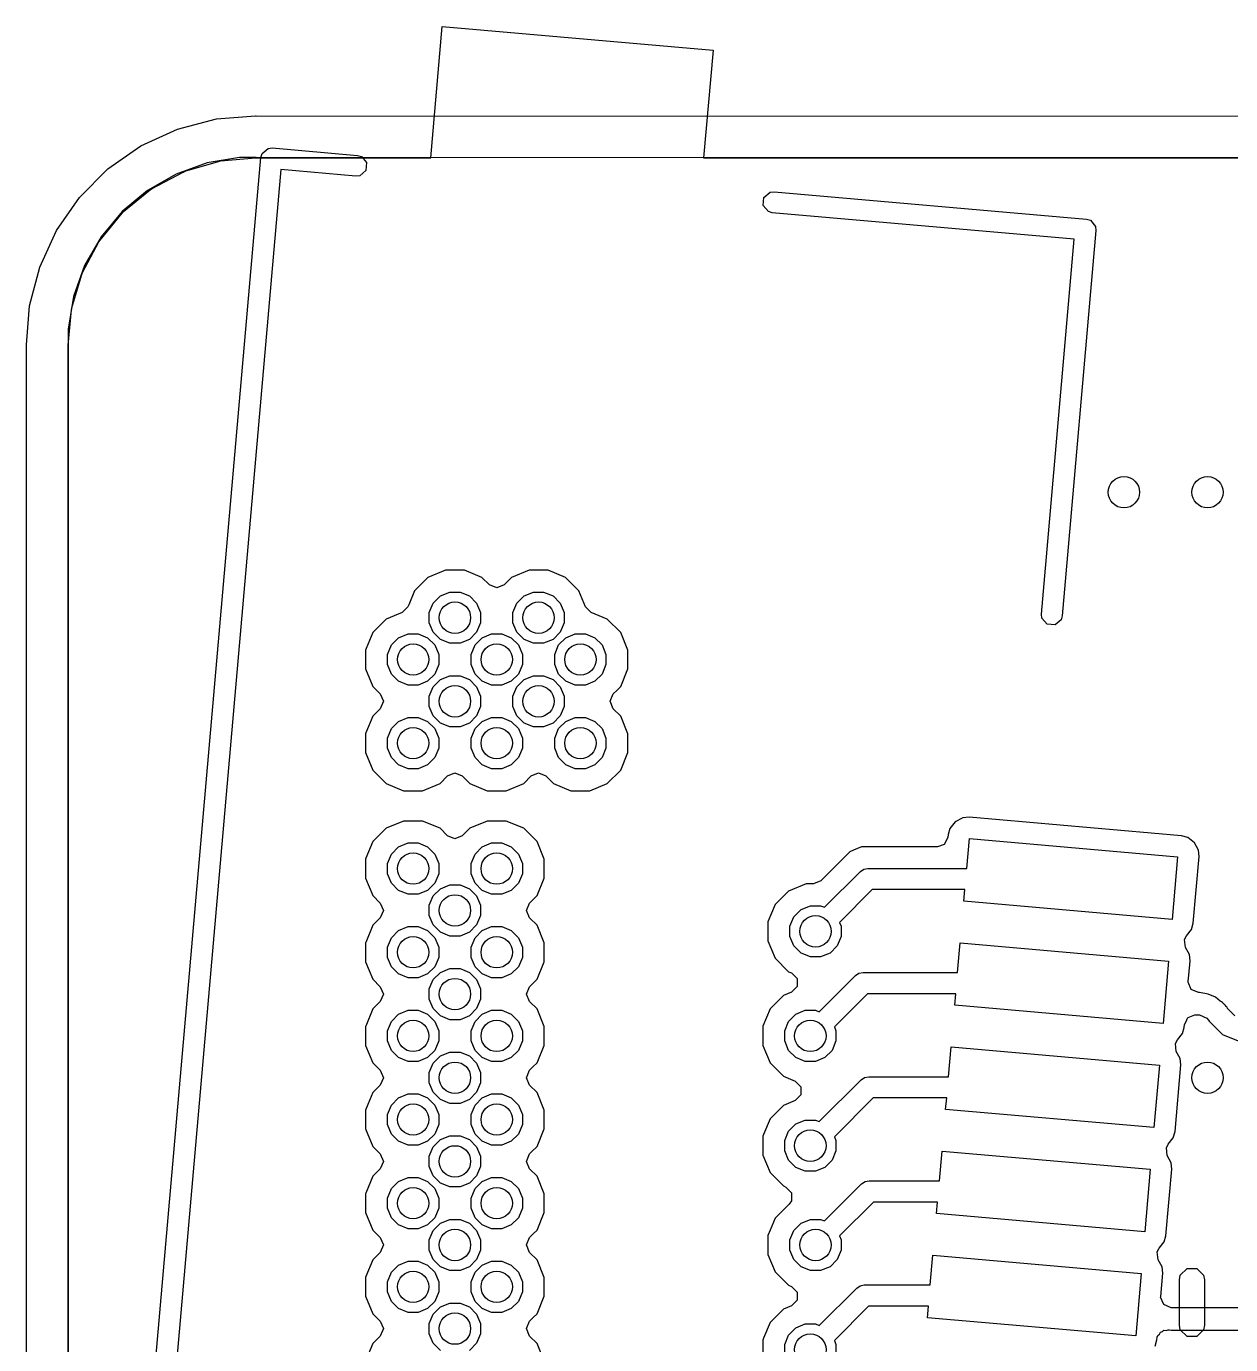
# Model space of a CAD drawing. Extents: x 94.3 to 177.3, y -118.1 to -62.3.
# Drawn here: x 94.35 to 100.11, y -106.88 to -100.57 of the extents above; entities that cross this region are included whole.
import ezdxf

# ---------------------------------------------------------------- set-up
doc = ezdxf.new("R2010")
doc.units = 0
doc.layers.add('BLACK', color=7, linetype='CONTINUOUS')

msp = doc.modelspace()

# ---------------------------------------------------------------- linework, layer by layer
at = {"layer": 'BLACK', "linetype": 'CONTINUOUS'}
for p, q in [((96.284642, -101.200659), (96.339629, -100.572154)), ((96.339629, -100.572154), (97.634682, -100.685457)), ((97.634682, -100.685457), (97.589585, -101.20091)), ((95.072952, -101.063667), (95.259151, -101.01509)), ((95.259151, -101.01509), (95.445874, -101.000407)), ((95.445874, -101.000407), (95.450019, -101)), ((95.450019, -101), (147.400019, -101.01)), ((94.898194, -101.144224), (95.072952, -101.063667)), ((94.740321, -101.254251), (94.898194, -101.144224)), ((95.471702, -101.198895), (95.477161, -101.180166)), ((95.477161, -101.180166), (95.506477, -101.155567)), ((95.506477, -101.155567), (95.52587, -101.153443)), ((95.52587, -101.153443), (95.93431, -101.189176)), ((94.45198, -112.854372), (95.471702, -101.198895)), ((95.214607, -101.225494), (95.066094, -101.278626)), ((95.108554, -101.265088), (95.268322, -101.217701)), ((95.370148, -101.199301), (95.214607, -101.225494)), ((95.268322, -101.217701), (95.278064, -101.215838)), ((95.278064, -101.215838), (95.446557, -101.200714)), ((95.44901, -101.199996), (95.370148, -101.199301)), ((95.446557, -101.200714), (95.450988, -101.200516)), ((95.449265, -101.199929), (95.44901, -101.199995)), ((95.44901, -101.199995), (95.44901, -101.199996)), ((95.449981, -101.2), (95.449265, -101.199929)), ((147.399721, -101.209999), (95.449981, -101.2)), ((95.450988, -101.200516), (95.451194, -101.200515)), ((95.451194, -101.200515), (95.475933, -101.200761)), ((95.475933, -101.200761), (95.47638, -101.200507)), ((95.47638, -101.200507), (95.482657, -101.200505)), ((95.482657, -101.200505), (95.483265, -101.200505)), ((95.483265, -101.200505), (95.483271, -101.200507)), ((95.483271, -101.200507), (95.483288, -101.200505)), ((95.483288, -101.200505), (96.284642, -101.200659)), ((95.93431, -101.189176), (95.953039, -101.194635)), ((95.953039, -101.194635), (95.977638, -101.223951)), ((95.977638, -101.223951), (95.974303, -101.262073)), ((97.589585, -101.20091), (110.888073, -101.20347)), ((95.566964, -101.25742), (94.555957, -112.813277)), ((94.604251, -101.390321), (94.740321, -101.254251)), ((95.066094, -101.278626), (94.929235, -101.35704)), ((94.95212, -101.346846), (95.099376, -101.268837)), ((95.099376, -101.268837), (95.108554, -101.265088)), ((95.925594, -101.288796), (95.566964, -101.25742)), ((95.944987, -101.286672), (95.925594, -101.288796)), ((95.974303, -101.262073), (95.944987, -101.286672)), ((94.929235, -101.35704), (94.808295, -101.458295)), ((94.814901, -101.457902), (94.943859, -101.352336)), ((94.943859, -101.352336), (94.95212, -101.346846)), ((97.87799, -101.390211), (97.907306, -101.365612)), ((97.907306, -101.365612), (97.926699, -101.363488)), ((97.926699, -101.363488), (99.420991, -101.494221)), ((94.494224, -101.548194), (94.604251, -101.390321)), ((97.874655, -101.428333), (97.87799, -101.390211)), ((97.899254, -101.457649), (97.874655, -101.428333)), ((94.702338, -101.593857), (94.807902, -101.464901)), ((94.808295, -101.458295), (94.70704, -101.579235)), ((94.807902, -101.464901), (94.814901, -101.457902)), ((97.917983, -101.463108), (97.899254, -101.457649)), ((99.362465, -101.589483), (97.917983, -101.463108)), ((99.420991, -101.494221), (99.43972, -101.49968)), ((99.43972, -101.49968), (99.464319, -101.528996)), ((94.413667, -101.722952), (94.494224, -101.548194)), ((99.466443, -101.548389), (99.305205, -103.39135)), ((99.464319, -101.528996), (99.466443, -101.548389)), ((94.618837, -101.749376), (94.696846, -101.60212)), ((94.70704, -101.579235), (94.628626, -101.716094)), ((94.696846, -101.60212), (94.702338, -101.593857)), ((99.205585, -103.382634), (99.362465, -101.589483)), ((94.36509, -101.909151), (94.413667, -101.722952)), ((94.628626, -101.716094), (94.575494, -101.864607)), ((94.615088, -101.758554), (94.618837, -101.749376)), ((94.567702, -101.918319), (94.615088, -101.758554)), ((94.575494, -101.864607), (94.549301, -102.020148)), ((94.350411, -102.095822), (94.36509, -101.909151)), ((94.550716, -102.096548), (94.565838, -101.928064)), ((94.565838, -101.928064), (94.567702, -101.918319)), ((94.549301, -102.020148), (94.549996, -102.09901)), ((94.35, -102.1), (94.350411, -102.095822)), ((94.35, -113.73), (94.35, -102.1)), ((94.549995, -102.09901), (94.549928, -102.099269)), ((94.549928, -102.099269), (94.55, -102.1)), ((94.549996, -102.09901), (94.549995, -102.09901)), ((94.55, -102.1), (94.55, -113.73)), ((94.5505, -102.133259), (94.550503, -102.126388)), ((94.550503, -102.126388), (94.550761, -102.125933)), ((94.550516, -102.101219), (94.550517, -102.100979)), ((94.550761, -102.125933), (94.550516, -102.101219)), ((94.550517, -102.100979), (94.550542, -102.100918)), ((94.550542, -102.100918), (94.550716, -102.096548)), ((94.5505, -103.554747), (94.5505, -102.133259)), ((96.354746, -103.1725), (96.271134, -103.207134)), ((96.354747, -103.1725), (96.354746, -103.1725)), ((96.445253, -103.1725), (96.354747, -103.1725)), ((96.528868, -103.207135), (96.445253, -103.1725)), ((96.754746, -103.1725), (96.671134, -103.207134)), ((96.754747, -103.1725), (96.754746, -103.1725)), ((96.845253, -103.1725), (96.754747, -103.1725)), ((96.928868, -103.207135), (96.845253, -103.1725)), ((96.271128, -103.207138), (96.207138, -103.271128)), ((96.271134, -103.207134), (96.271128, -103.207138)), ((96.528871, -103.207138), (96.528868, -103.207135)), ((96.564645, -103.242912), (96.528871, -103.207138)), ((96.6, -103.257557), (96.564645, -103.242912)), ((96.635355, -103.242912), (96.6, -103.257557)), ((96.671128, -103.207138), (96.635355, -103.242912)), ((96.671134, -103.207134), (96.671128, -103.207138)), ((96.992865, -103.271132), (96.928868, -103.207135)), ((96.207135, -103.271132), (96.179, -103.339057)), ((96.207136, -103.27113), (96.207135, -103.271132)), ((96.207138, -103.271128), (96.207136, -103.27113)), ((96.296066, -103.330554), (96.330554, -103.296066)), ((96.330554, -103.296066), (96.375614, -103.277402)), ((96.375614, -103.277402), (96.424386, -103.277402)), ((96.424386, -103.277402), (96.469446, -103.296066)), ((96.469446, -103.296066), (96.503934, -103.330554)), ((96.696066, -103.330554), (96.730554, -103.296066)), ((96.730554, -103.296066), (96.775614, -103.277402)), ((96.775614, -103.277402), (96.824386, -103.277402)), ((96.824386, -103.277402), (96.869446, -103.296066)), ((96.869446, -103.296066), (96.903934, -103.330554)), ((97.024774, -103.348167), (96.992865, -103.271132)), ((96.148167, -103.375225), (96.071132, -103.407135)), ((96.175226, -103.348167), (96.148167, -103.375225)), ((96.179, -103.339057), (96.175226, -103.348167)), ((96.277402, -103.375614), (96.296066, -103.330554)), ((96.277402, -103.424386), (96.277402, -103.375614)), ((96.503934, -103.330554), (96.522598, -103.375614)), ((96.522598, -103.375614), (96.522598, -103.424386)), ((96.677402, -103.375614), (96.696066, -103.330554)), ((96.677402, -103.424386), (96.677402, -103.375614)), ((96.903934, -103.330554), (96.922598, -103.375614)), ((96.922598, -103.375614), (96.922598, -103.424386)), ((97.051832, -103.375225), (97.024774, -103.348167)), ((97.128868, -103.407135), (97.051832, -103.375225)), ((99.207709, -103.402027), (99.205585, -103.382634)), ((99.305205, -103.39135), (99.299746, -103.410079)), ((96.071128, -103.407138), (96.007138, -103.471128)), ((96.07113, -103.407136), (96.071128, -103.407138)), ((96.071132, -103.407135), (96.07113, -103.407136)), ((96.296066, -103.469446), (96.277402, -103.424386)), ((96.522598, -103.424386), (96.503934, -103.469446)), ((96.696066, -103.469446), (96.677402, -103.424386)), ((96.922598, -103.424386), (96.903934, -103.469446)), ((97.192865, -103.471132), (97.128868, -103.407135)), ((99.232308, -103.431343), (99.207709, -103.402027)), ((99.27043, -103.434678), (99.232308, -103.431343)), ((99.299746, -103.410079), (99.27043, -103.434678)), ((96.007134, -103.471134), (95.975273, -103.548053)), ((96.007138, -103.471128), (96.007134, -103.471134)), ((96.096066, -103.530554), (96.130554, -103.496066)), ((96.130554, -103.496066), (96.175614, -103.477402)), ((96.175614, -103.477402), (96.224386, -103.477402)), ((96.224386, -103.477402), (96.269446, -103.496066)), ((96.269446, -103.496066), (96.303934, -103.530554)), ((96.330554, -103.503934), (96.296066, -103.469446)), ((96.375614, -103.522598), (96.330554, -103.503934)), ((96.469446, -103.503934), (96.424386, -103.522598)), ((96.503934, -103.469446), (96.469446, -103.503934)), ((96.496066, -103.530554), (96.530554, -103.496066)), ((96.530554, -103.496066), (96.575614, -103.477402)), ((96.575614, -103.477402), (96.624386, -103.477402)), ((96.624386, -103.477402), (96.669446, -103.496066)), ((96.669446, -103.496066), (96.703934, -103.530554)), ((96.730554, -103.503934), (96.696066, -103.469446)), ((96.775614, -103.522598), (96.730554, -103.503934)), ((96.869446, -103.503934), (96.824386, -103.522598)), ((96.903934, -103.469446), (96.869446, -103.503934)), ((96.896066, -103.530554), (96.930554, -103.496066)), ((96.930554, -103.496066), (96.975614, -103.477402)), ((96.975614, -103.477402), (97.024386, -103.477402)), ((97.024386, -103.477402), (97.069446, -103.496066)), ((97.069446, -103.496066), (97.103934, -103.530554)), ((97.2275, -103.554747), (97.192865, -103.471132)), ((94.5505, -113.696927), (94.5505, -103.554747)), ((95.975273, -103.548053), (95.9725, -103.554747)), ((95.9725, -103.554747), (95.9725, -103.645253)), ((96.077402, -103.575614), (96.096066, -103.530554)), ((96.077402, -103.624386), (96.077402, -103.575614)), ((96.303934, -103.530554), (96.322598, -103.575614)), ((96.322598, -103.575614), (96.322598, -103.624386)), ((96.424386, -103.522598), (96.375614, -103.522598)), ((96.477402, -103.575614), (96.496066, -103.530554)), ((96.477402, -103.624386), (96.477402, -103.575614)), ((96.703934, -103.530554), (96.722598, -103.575614)), ((96.722598, -103.575614), (96.722598, -103.624386)), ((96.824386, -103.522598), (96.775614, -103.522598)), ((96.877402, -103.575614), (96.896066, -103.530554)), ((96.877402, -103.624386), (96.877402, -103.575614)), ((97.103934, -103.530554), (97.122598, -103.575614)), ((97.122598, -103.575614), (97.122598, -103.624386)), ((97.2275, -103.645253), (97.2275, -103.554747)), ((96.096066, -103.669446), (96.077402, -103.624386)), ((96.322598, -103.624386), (96.303934, -103.669446)), ((96.496066, -103.669446), (96.477402, -103.624386)), ((96.722598, -103.624386), (96.703934, -103.669446)), ((96.896066, -103.669446), (96.877402, -103.624386)), ((97.122598, -103.624386), (97.103934, -103.669446)), ((95.9725, -103.645253), (96.007135, -103.728868)), ((96.130554, -103.703934), (96.096066, -103.669446)), ((96.175614, -103.722598), (96.130554, -103.703934)), ((96.269446, -103.703934), (96.224386, -103.722598)), ((96.303934, -103.669446), (96.269446, -103.703934)), ((96.296066, -103.730554), (96.330554, -103.696066)), ((96.330554, -103.696066), (96.375614, -103.677402)), ((96.375614, -103.677402), (96.424386, -103.677402)), ((96.424386, -103.677402), (96.469446, -103.696066)), ((96.469446, -103.696066), (96.503934, -103.730554)), ((96.530554, -103.703934), (96.496066, -103.669446)), ((96.575614, -103.722598), (96.530554, -103.703934)), ((96.669446, -103.703934), (96.624386, -103.722598)), ((96.703934, -103.669446), (96.669446, -103.703934)), ((96.696066, -103.730554), (96.730554, -103.696066)), ((96.730554, -103.696066), (96.775614, -103.677402)), ((96.775614, -103.677402), (96.824386, -103.677402)), ((96.824386, -103.677402), (96.869446, -103.696066)), ((96.869446, -103.696066), (96.903934, -103.730554)), ((96.930554, -103.703934), (96.896066, -103.669446)), ((96.975614, -103.722598), (96.930554, -103.703934)), ((97.069446, -103.703934), (97.024386, -103.722598)), ((97.103934, -103.669446), (97.069446, -103.703934)), ((97.192865, -103.728868), (97.2275, -103.645253)), ((96.007135, -103.728868), (96.007138, -103.728871)), ((96.007138, -103.728871), (96.042912, -103.764645)), ((96.042912, -103.764645), (96.057557, -103.8)), ((96.224386, -103.722598), (96.175614, -103.722598)), ((96.277402, -103.775614), (96.296066, -103.730554)), ((96.503934, -103.730554), (96.522598, -103.775614)), ((96.624386, -103.722598), (96.575614, -103.722598)), ((96.677402, -103.775614), (96.696066, -103.730554)), ((96.903934, -103.730554), (96.922598, -103.775614)), ((97.024386, -103.722598), (96.975614, -103.722598)), ((97.142443, -103.8), (97.157088, -103.764645)), ((97.157088, -103.764645), (97.173878, -103.747855)), ((97.173878, -103.747855), (97.192865, -103.728868)), ((96.057557, -103.8), (96.042912, -103.835355)), ((96.277402, -103.824386), (96.277402, -103.775614)), ((96.296066, -103.869446), (96.277402, -103.824386)), ((96.522598, -103.824386), (96.503934, -103.869446)), ((96.522598, -103.775614), (96.522598, -103.824386)), ((96.677402, -103.824386), (96.677402, -103.775614)), ((96.696066, -103.869446), (96.677402, -103.824386)), ((96.922598, -103.824386), (96.903934, -103.869446)), ((96.922598, -103.775614), (96.922598, -103.824386)), ((97.157088, -103.835355), (97.142443, -103.8)), ((96.007134, -103.871134), (95.974191, -103.950665)), ((96.007138, -103.871128), (96.007134, -103.871134)), ((96.042912, -103.835355), (96.007138, -103.871128)), ((96.130554, -103.896066), (96.175614, -103.877402)), ((96.175614, -103.877402), (96.224386, -103.877402)), ((96.224386, -103.877402), (96.269446, -103.896066)), ((96.330554, -103.903934), (96.296066, -103.869446)), ((96.503934, -103.869446), (96.469446, -103.903934)), ((96.530554, -103.896066), (96.575614, -103.877402)), ((96.575614, -103.877402), (96.624386, -103.877402)), ((96.624386, -103.877402), (96.669446, -103.896066)), ((96.730554, -103.903934), (96.696066, -103.869446)), ((96.903934, -103.869446), (96.869446, -103.903934)), ((96.930554, -103.896066), (96.975614, -103.877402)), ((96.975614, -103.877402), (97.024386, -103.877402)), ((97.024386, -103.877402), (97.069446, -103.896066)), ((97.192865, -103.871132), (97.157088, -103.835355)), ((97.2275, -103.954747), (97.192865, -103.871132)), ((95.974191, -103.950665), (95.9725, -103.954747)), ((95.9725, -103.954747), (95.9725, -104.045253)), ((96.077402, -103.975614), (96.096066, -103.930554)), ((96.096066, -103.930554), (96.130554, -103.896066)), ((96.269446, -103.896066), (96.303934, -103.930554)), ((96.303934, -103.930554), (96.322598, -103.975614)), ((96.375614, -103.922598), (96.330554, -103.903934)), ((96.424386, -103.922598), (96.375614, -103.922598)), ((96.469446, -103.903934), (96.424386, -103.922598)), ((96.477402, -103.975614), (96.496066, -103.930554)), ((96.496066, -103.930554), (96.530554, -103.896066)), ((96.669446, -103.896066), (96.703934, -103.930554)), ((96.703934, -103.930554), (96.722598, -103.975614)), ((96.775614, -103.922598), (96.730554, -103.903934)), ((96.824386, -103.922598), (96.775614, -103.922598)), ((96.869446, -103.903934), (96.824386, -103.922598)), ((96.877402, -103.975614), (96.896066, -103.930554)), ((96.896066, -103.930554), (96.930554, -103.896066)), ((97.069446, -103.896066), (97.103934, -103.930554)), ((97.103934, -103.930554), (97.122598, -103.975614)), ((97.2275, -104.045253), (97.2275, -103.954747)), ((96.077402, -104.024386), (96.077402, -103.975614)), ((96.322598, -103.975614), (96.322598, -104.024386)), ((96.477402, -104.024386), (96.477402, -103.975614)), ((96.722598, -103.975614), (96.722598, -104.024386)), ((96.877402, -104.024386), (96.877402, -103.975614)), ((97.122598, -103.975614), (97.122598, -104.024386)), ((95.9725, -104.045253), (96.007135, -104.128868)), ((96.096066, -104.069446), (96.077402, -104.024386)), ((96.130554, -104.103934), (96.096066, -104.069446)), ((96.303934, -104.069446), (96.269446, -104.103934)), ((96.322598, -104.024386), (96.303934, -104.069446)), ((96.496066, -104.069446), (96.477402, -104.024386)), ((96.530554, -104.103934), (96.496066, -104.069446)), ((96.703934, -104.069446), (96.669446, -104.103934)), ((96.722598, -104.024386), (96.703934, -104.069446)), ((96.896066, -104.069446), (96.877402, -104.024386)), ((96.930554, -104.103934), (96.896066, -104.069446)), ((97.103934, -104.069446), (97.069446, -104.103934)), ((97.122598, -104.024386), (97.103934, -104.069446)), ((97.192865, -104.128868), (97.2275, -104.045253)), ((96.007135, -104.128868), (96.071132, -104.192865)), ((96.175614, -104.122598), (96.130554, -104.103934)), ((96.224386, -104.122598), (96.175614, -104.122598)), ((96.269446, -104.103934), (96.224386, -104.122598)), ((96.364645, -104.157088), (96.4, -104.142443)), ((96.4, -104.142443), (96.435355, -104.157088)), ((96.575614, -104.122598), (96.530554, -104.103934)), ((96.624386, -104.122598), (96.575614, -104.122598)), ((96.669446, -104.103934), (96.624386, -104.122598)), ((96.764645, -104.157088), (96.8, -104.142443)), ((96.8, -104.142443), (96.835355, -104.157088)), ((96.975614, -104.122598), (96.930554, -104.103934)), ((97.024386, -104.122598), (96.975614, -104.122598)), ((97.069446, -104.103934), (97.024386, -104.122598)), ((97.128868, -104.192865), (97.192865, -104.128868)), ((96.071132, -104.192865), (96.154747, -104.2275)), ((96.245253, -104.2275), (96.328868, -104.192865)), ((96.328868, -104.192865), (96.364645, -104.157088)), ((96.435355, -104.157088), (96.471132, -104.192865)), ((96.471132, -104.192865), (96.554747, -104.2275)), ((96.645253, -104.2275), (96.728868, -104.192865)), ((96.728868, -104.192865), (96.764645, -104.157088)), ((96.835355, -104.157088), (96.871132, -104.192865)), ((96.871132, -104.192865), (96.954747, -104.2275)), ((97.045253, -104.2275), (97.128868, -104.192865)), ((96.154747, -104.2275), (96.154749, -104.2275)), ((96.154749, -104.2275), (96.245251, -104.2275)), ((96.245251, -104.2275), (96.245253, -104.2275)), ((96.554747, -104.2275), (96.554749, -104.2275)), ((96.554749, -104.2275), (96.645251, -104.2275)), ((96.645251, -104.2275), (96.645253, -104.2275)), ((96.954747, -104.2275), (96.954749, -104.2275)), ((96.954749, -104.2275), (97.045251, -104.2275)), ((97.045251, -104.2275), (97.045253, -104.2275)), ((96.154746, -104.3725), (96.071134, -104.407134)), ((96.154747, -104.3725), (96.154746, -104.3725)), ((96.245253, -104.3725), (96.154747, -104.3725)), ((96.328868, -104.407135), (96.245253, -104.3725)), ((96.554746, -104.3725), (96.471134, -104.407134)), ((96.554747, -104.3725), (96.554746, -104.3725)), ((96.645253, -104.3725), (96.554747, -104.3725)), ((96.728868, -104.407135), (96.645253, -104.3725)), ((98.793488, -104.376601), (98.767967, -104.4084)), ((98.82924, -104.356988), (98.793488, -104.376601)), ((98.829241, -104.356987), (98.82924, -104.356988)), ((98.859544, -104.35367), (98.829241, -104.356987)), ((99.875849, -104.442584), (98.859544, -104.35367)), ((96.071128, -104.407138), (96.007138, -104.471128)), ((96.071134, -104.407134), (96.071128, -104.407138)), ((96.328871, -104.407138), (96.328868, -104.407135)), ((96.364645, -104.442912), (96.328871, -104.407138)), ((96.4, -104.457557), (96.364645, -104.442912)), ((96.435355, -104.442912), (96.4, -104.457557)), ((96.471128, -104.407138), (96.435355, -104.442912)), ((96.471134, -104.407134), (96.471128, -104.407138)), ((96.792865, -104.471132), (96.728868, -104.407135)), ((98.758294, -104.450723), (98.740624, -104.484668)), ((98.759435, -104.437672), (98.758294, -104.450723)), ((98.759436, -104.437668), (98.759435, -104.437672)), ((98.767966, -104.408401), (98.759436, -104.437668)), ((98.767967, -104.4084), (98.767966, -104.408401)), ((98.848224, -104.598866), (98.860666, -104.456659)), ((98.860666, -104.456659), (99.856861, -104.543815)), ((99.905115, -104.451114), (99.875849, -104.442584)), ((99.905117, -104.451115), (99.905115, -104.451114)), ((99.936918, -104.476639), (99.905117, -104.451115)), ((96.007134, -104.471134), (95.974467, -104.549999)), ((96.007138, -104.471128), (96.007134, -104.471134)), ((96.096066, -104.530554), (96.130554, -104.496066)), ((96.130554, -104.496066), (96.175614, -104.477402)), ((96.175614, -104.477402), (96.224386, -104.477402)), ((96.224386, -104.477402), (96.269446, -104.496066)), ((96.269446, -104.496066), (96.303934, -104.530554)), ((96.496066, -104.530554), (96.530554, -104.496066)), ((96.530554, -104.496066), (96.575614, -104.477402)), ((96.575614, -104.477402), (96.624386, -104.477402)), ((96.624386, -104.477402), (96.669446, -104.496066)), ((96.669446, -104.496066), (96.703934, -104.530554)), ((96.8275, -104.554747), (96.792865, -104.471132)), ((98.288494, -104.519706), (98.150346, -104.657855)), ((98.306159, -104.512389), (98.288494, -104.519706)), ((98.344841, -104.496366), (98.306159, -104.512389)), ((98.405827, -104.496366), (98.344841, -104.496366)), ((98.708484, -104.496366), (98.405827, -104.496366)), ((98.740624, -104.484668), (98.708484, -104.496366)), ((99.956532, -104.512389), (99.936918, -104.476639)), ((99.959849, -104.542692), (99.956532, -104.512389)), ((95.974467, -104.549999), (95.9725, -104.554747)), ((95.9725, -104.554747), (95.9725, -104.645253)), ((96.077402, -104.575614), (96.096066, -104.530554)), ((96.077402, -104.624386), (96.077402, -104.575614)), ((96.303934, -104.530554), (96.322598, -104.575614)), ((96.322598, -104.575614), (96.322598, -104.624386)), ((96.477402, -104.575614), (96.496066, -104.530554)), ((96.477402, -104.624386), (96.477402, -104.575614)), ((96.703934, -104.530554), (96.722598, -104.575614)), ((96.722598, -104.575614), (96.722598, -104.624386)), ((96.8275, -104.645253), (96.8275, -104.554747)), ((99.856861, -104.543815), (99.830714, -104.842673)), ((99.931944, -104.861663), (99.959849, -104.542692)), ((95.9725, -104.645253), (96.007135, -104.728868)), ((96.096066, -104.669446), (96.077402, -104.624386)), ((96.322598, -104.624386), (96.303934, -104.669446)), ((96.496066, -104.669446), (96.477402, -104.624386)), ((96.722598, -104.624386), (96.703934, -104.669446)), ((96.792865, -104.728868), (96.8275, -104.645253)), ((98.168032, -104.785125), (98.339413, -104.613745)), ((98.339413, -104.613745), (98.355894, -104.602733)), ((98.355894, -104.602733), (98.375334, -104.598866)), ((98.375334, -104.598866), (98.848224, -104.598866)), ((96.130554, -104.703934), (96.096066, -104.669446)), ((96.175614, -104.722598), (96.130554, -104.703934)), ((96.269446, -104.703934), (96.224386, -104.722598)), ((96.303934, -104.669446), (96.269446, -104.703934)), ((96.296066, -104.730554), (96.330554, -104.696066)), ((96.330554, -104.696066), (96.375614, -104.677402)), ((96.375614, -104.677402), (96.424386, -104.677402)), ((96.424386, -104.677402), (96.469446, -104.696066)), ((96.469446, -104.696066), (96.503934, -104.730554)), ((96.530554, -104.703934), (96.496066, -104.669446)), ((96.575614, -104.722598), (96.530554, -104.703934)), ((96.669446, -104.703934), (96.624386, -104.722598)), ((96.703934, -104.669446), (96.669446, -104.703934)), ((97.996128, -104.707138), (97.932138, -104.771128)), ((97.996134, -104.707134), (97.996128, -104.707138)), ((98.079746, -104.6725), (97.996134, -104.707134)), ((98.114991, -104.6725), (98.079746, -104.6725)), ((98.150346, -104.657855), (98.114991, -104.6725)), ((98.396376, -104.700466), (98.239874, -104.856967)), ((98.839335, -104.700466), (98.396376, -104.700466)), ((98.834519, -104.755517), (98.839335, -104.700466)), ((96.007135, -104.728868), (96.007138, -104.728871)), ((96.007138, -104.728871), (96.042912, -104.764645)), ((96.042912, -104.764645), (96.057557, -104.8)), ((96.224386, -104.722598), (96.175614, -104.722598)), ((96.277402, -104.775614), (96.296066, -104.730554)), ((96.277402, -104.824386), (96.277402, -104.775614)), ((96.503934, -104.730554), (96.522598, -104.775614)), ((96.522598, -104.775614), (96.522598, -104.824386)), ((96.624386, -104.722598), (96.575614, -104.722598)), ((96.742443, -104.8), (96.757088, -104.764645)), ((96.757088, -104.764645), (96.767282, -104.754451)), ((96.767282, -104.754451), (96.792865, -104.728868)), ((97.932134, -104.771134), (97.897533, -104.854668)), ((97.932138, -104.771128), (97.932134, -104.771134)), ((98.055554, -104.796066), (98.100614, -104.777402)), ((98.100614, -104.777402), (98.149386, -104.777402)), ((98.149386, -104.777402), (98.168032, -104.785125)), ((99.830714, -104.842673), (98.834519, -104.755517)), ((96.042912, -104.835355), (96.007138, -104.871128)), ((96.057557, -104.8), (96.042912, -104.835355)), ((96.296066, -104.869446), (96.277402, -104.824386)), ((96.522598, -104.824386), (96.503934, -104.869446)), ((96.757088, -104.835355), (96.742443, -104.8)), ((96.792865, -104.871132), (96.757088, -104.835355)), ((98.002402, -104.875614), (98.021066, -104.830554)), ((98.021066, -104.830554), (98.055554, -104.796066)), ((96.007134, -104.871134), (95.9731, -104.953299)), ((96.007138, -104.871128), (96.007134, -104.871134)), ((96.096066, -104.930554), (96.130554, -104.896066)), ((96.130554, -104.896066), (96.175614, -104.877402)), ((96.175614, -104.877402), (96.224386, -104.877402)), ((96.224386, -104.877402), (96.269446, -104.896066)), ((96.269446, -104.896066), (96.303934, -104.930554)), ((96.330554, -104.903934), (96.296066, -104.869446)), ((96.375614, -104.922598), (96.330554, -104.903934)), ((96.469446, -104.903934), (96.424386, -104.922598)), ((96.503934, -104.869446), (96.469446, -104.903934)), ((96.496066, -104.930554), (96.530554, -104.896066)), ((96.530554, -104.896066), (96.575614, -104.877402)), ((96.575614, -104.877402), (96.624386, -104.877402)), ((96.624386, -104.877402), (96.669446, -104.896066)), ((96.669446, -104.896066), (96.703934, -104.930554)), ((96.8275, -104.954747), (96.792865, -104.871132)), ((97.897533, -104.854668), (97.8975, -104.854747)), ((97.8975, -104.854747), (97.8975, -104.945253)), ((98.002402, -104.924386), (98.002402, -104.875614)), ((98.239874, -104.856967), (98.247598, -104.875614)), ((98.247598, -104.875614), (98.247598, -104.924386)), ((99.899149, -104.921161), (99.923414, -104.890929)), ((99.923414, -104.890929), (99.931944, -104.861663)), ((95.9731, -104.953299), (95.9725, -104.954747)), ((95.9725, -104.954747), (95.9725, -105.045253)), ((96.077402, -104.975614), (96.096066, -104.930554)), ((96.303934, -104.930554), (96.322598, -104.975614)), ((96.424386, -104.922598), (96.375614, -104.922598)), ((96.477402, -104.975614), (96.496066, -104.930554)), ((96.703934, -104.930554), (96.722598, -104.975614)), ((96.8275, -105.045253), (96.8275, -104.954747)), ((97.8975, -104.945253), (97.932135, -105.028868)), ((98.021066, -104.969446), (98.002402, -104.924386)), ((98.247598, -104.924386), (98.228934, -104.969446)), ((98.804646, -105.096964), (98.817088, -104.954757)), ((98.817088, -104.954757), (99.813283, -105.041913)), ((99.890142, -104.938465), (99.899149, -104.921161)), ((99.894309, -104.976504), (99.890142, -104.938465)), ((96.077402, -105.024386), (96.077402, -104.975614)), ((96.096066, -105.069446), (96.077402, -105.024386)), ((96.322598, -105.024386), (96.303934, -105.069446)), ((96.322598, -104.975614), (96.322598, -105.024386)), ((96.477402, -105.024386), (96.477402, -104.975614)), ((96.496066, -105.069446), (96.477402, -105.024386)), ((96.722598, -105.024386), (96.703934, -105.069446)), ((96.722598, -104.975614), (96.722598, -105.024386)), ((97.932135, -105.028868), (97.996132, -105.092865)), ((98.055554, -105.003934), (98.021066, -104.969446)), ((98.100614, -105.022598), (98.055554, -105.003934)), ((98.149386, -105.022598), (98.100614, -105.022598)), ((98.194446, -105.003934), (98.149386, -105.022598)), ((98.228934, -104.969446), (98.194446, -105.003934)), ((99.912954, -105.010487), (99.894309, -104.976504)), ((99.916271, -105.04079), (99.912954, -105.010487)), ((95.9725, -105.045253), (96.007135, -105.128868)), ((96.130554, -105.103934), (96.096066, -105.069446)), ((96.303934, -105.069446), (96.269446, -105.103934)), ((96.330554, -105.096066), (96.375614, -105.077402)), ((96.375614, -105.077402), (96.424386, -105.077402)), ((96.424386, -105.077402), (96.469446, -105.096066)), ((96.530554, -105.103934), (96.496066, -105.069446)), ((96.703934, -105.069446), (96.669446, -105.103934)), ((96.792865, -105.128868), (96.8275, -105.045253)), ((97.996132, -105.092865), (98.010046, -105.098628)), ((99.813283, -105.041913), (99.787136, -105.340771)), ((99.910215, -105.110007), (99.916271, -105.04079)), ((96.007135, -105.128868), (96.007138, -105.128871)), ((96.007138, -105.128871), (96.042912, -105.164645)), ((96.175614, -105.122598), (96.130554, -105.103934)), ((96.224386, -105.122598), (96.175614, -105.122598)), ((96.269446, -105.103934), (96.224386, -105.122598)), ((96.277402, -105.175614), (96.296066, -105.130554)), ((96.296066, -105.130554), (96.330554, -105.096066)), ((96.469446, -105.096066), (96.503934, -105.130554)), ((96.503934, -105.130554), (96.522598, -105.175614)), ((96.575614, -105.122598), (96.530554, -105.103934)), ((96.624386, -105.122598), (96.575614, -105.122598)), ((96.669446, -105.103934), (96.624386, -105.122598)), ((96.757088, -105.164645), (96.773567, -105.148166)), ((96.773567, -105.148166), (96.792865, -105.128868)), ((98.010046, -105.098628), (98.037106, -105.125688)), ((98.037106, -105.125688), (98.037106, -105.163956)), ((98.143032, -105.285125), (98.316315, -105.111843)), ((98.316315, -105.111843), (98.332796, -105.100831)), ((98.332796, -105.100831), (98.352236, -105.096964)), ((98.352236, -105.096964), (98.804646, -105.096964)), ((99.907564, -105.1425), (99.907754, -105.138142)), ((99.922209, -105.177855), (99.907564, -105.1425)), ((99.907754, -105.138142), (99.910215, -105.110007)), ((96.042912, -105.164645), (96.057557, -105.2)), ((96.057557, -105.2), (96.042912, -105.235355)), ((96.277402, -105.224386), (96.277402, -105.175614)), ((96.522598, -105.175614), (96.522598, -105.224386)), ((96.742443, -105.2), (96.757088, -105.164645)), ((96.757088, -105.235355), (96.742443, -105.2)), ((97.971128, -105.207138), (97.907138, -105.271128)), ((97.97113, -105.207136), (97.971128, -105.207138)), ((97.971132, -105.207135), (97.97113, -105.207136)), ((98.010047, -105.191015), (97.971132, -105.207135)), ((98.037106, -105.163956), (98.010047, -105.191015)), ((98.373278, -105.198564), (98.214874, -105.356967)), ((98.795757, -105.198564), (98.373278, -105.198564)), ((98.790941, -105.253615), (98.795757, -105.198564)), ((99.957564, -105.1925), (99.922209, -105.177855)), ((99.961769, -105.1925), (99.957564, -105.1925)), ((99.961775, -105.1925), (99.961769, -105.1925)), ((100.002906, -105.200682), (99.961775, -105.1925)), ((100.002907, -105.200682), (100.002906, -105.200682)), ((100.002909, -105.200683), (100.002907, -105.200682)), ((100.038264, -105.215328), (100.002909, -105.200683)), ((100.038265, -105.215329), (100.038264, -105.215328)), ((100.060654, -105.233704), (100.038265, -105.215329)), ((96.007134, -105.271134), (95.973148, -105.353183)), ((96.007138, -105.271128), (96.007134, -105.271134)), ((96.042912, -105.235355), (96.007138, -105.271128)), ((96.130554, -105.296066), (96.175614, -105.277402)), ((96.175614, -105.277402), (96.224386, -105.277402)), ((96.224386, -105.277402), (96.269446, -105.296066)), ((96.296066, -105.269446), (96.277402, -105.224386)), ((96.330554, -105.303934), (96.296066, -105.269446)), ((96.503934, -105.269446), (96.469446, -105.303934)), ((96.522598, -105.224386), (96.503934, -105.269446)), ((96.530554, -105.296066), (96.575614, -105.277402)), ((96.575614, -105.277402), (96.624386, -105.277402)), ((96.624386, -105.277402), (96.669446, -105.296066)), ((96.792865, -105.271132), (96.757088, -105.235355)), ((96.8275, -105.354747), (96.792865, -105.271132)), ((97.907134, -105.271134), (97.873148, -105.353183)), ((97.907138, -105.271128), (97.907134, -105.271134)), ((98.030554, -105.296066), (98.075614, -105.277402)), ((98.075614, -105.277402), (98.124386, -105.277402)), ((98.124386, -105.277402), (98.143032, -105.285125)), ((99.787136, -105.340771), (98.790941, -105.253615)), ((100.066394, -105.237002), (100.060654, -105.233704)), ((100.066249, -105.23722), (100.066394, -105.237002)), ((100.071148, -105.240505), (100.066249, -105.23722)), ((100.07115, -105.240507), (100.071148, -105.240505)), ((100.071151, -105.240508), (100.07115, -105.240507)), ((100.075665, -105.245404), (100.071151, -105.240508)), ((100.07707, -105.24673), (100.075665, -105.245404)), ((100.077168, -105.246964), (100.07707, -105.24673)), ((100.078854, -105.24864), (100.077168, -105.246964)), ((100.086507, -105.254921), (100.078854, -105.24864)), ((100.089106, -105.258811), (100.086507, -105.254921)), ((100.092694, -105.262399), (100.089106, -105.258811)), ((100.093467, -105.263172), (100.092694, -105.262399)), ((100.096066, -105.269446), (100.093467, -105.263172)), ((100.130554, -105.303934), (100.096066, -105.269446)), ((96.077402, -105.375614), (96.096066, -105.330554)), ((96.096066, -105.330554), (96.130554, -105.296066)), ((96.269446, -105.296066), (96.303934, -105.330554)), ((96.303934, -105.330554), (96.322598, -105.375614)), ((96.375614, -105.322598), (96.330554, -105.303934)), ((96.424386, -105.322598), (96.375614, -105.322598)), ((96.469446, -105.303934), (96.424386, -105.322598)), ((96.477402, -105.375614), (96.496066, -105.330554)), ((96.496066, -105.330554), (96.530554, -105.296066)), ((96.669446, -105.296066), (96.703934, -105.330554)), ((96.703934, -105.330554), (96.722598, -105.375614)), ((97.977402, -105.375614), (97.996066, -105.330554)), ((97.996066, -105.330554), (98.030554, -105.296066)), ((99.888366, -105.359761), (99.889601, -105.345642)), ((99.889601, -105.345642), (99.897507, -105.330455)), ((99.897507, -105.330455), (99.904056, -105.314645)), ((99.904056, -105.314645), (99.906199, -105.313757)), ((99.906199, -105.313757), (99.907271, -105.311698)), ((99.907271, -105.311698), (99.939411, -105.3)), ((99.939411, -105.3), (99.961769, -105.3)), ((99.961769, -105.3), (99.997124, -105.314645)), ((99.997124, -105.314645), (100.004047, -105.325006)), ((100.004047, -105.325006), (100.004399, -105.324772)), ((100.004399, -105.324772), (100.007133, -105.328864)), ((100.007133, -105.328864), (100.007135, -105.328868)), ((100.007135, -105.328868), (100.071132, -105.392865)), ((95.973148, -105.353183), (95.9725, -105.354747)), ((95.9725, -105.354747), (95.9725, -105.445253)), ((96.077402, -105.424386), (96.077402, -105.375614)), ((96.322598, -105.375614), (96.322598, -105.424386)), ((96.477402, -105.424386), (96.477402, -105.375614)), ((96.722598, -105.375614), (96.722598, -105.424386)), ((96.8275, -105.445253), (96.8275, -105.354747)), ((97.873148, -105.353183), (97.8725, -105.354747)), ((97.8725, -105.354747), (97.8725, -105.445253)), ((97.977402, -105.424386), (97.977402, -105.375614)), ((98.214874, -105.356967), (98.222598, -105.375614)), ((98.222598, -105.375614), (98.222598, -105.424386)), ((99.855574, -105.419256), (99.879836, -105.389027)), ((99.879836, -105.389027), (99.888366, -105.359761)), ((100.071132, -105.392865), (100.154747, -105.4275)), ((95.9725, -105.445253), (96.007135, -105.528868)), ((96.096066, -105.469446), (96.077402, -105.424386)), ((96.130554, -105.503934), (96.096066, -105.469446)), ((96.303934, -105.469446), (96.269446, -105.503934)), ((96.322598, -105.424386), (96.303934, -105.469446)), ((96.496066, -105.469446), (96.477402, -105.424386)), ((96.530554, -105.503934), (96.496066, -105.469446)), ((96.703934, -105.469446), (96.669446, -105.503934)), ((96.722598, -105.424386), (96.703934, -105.469446)), ((96.792865, -105.528868), (96.8275, -105.445253)), ((97.8725, -105.445253), (97.907135, -105.528868)), ((97.996066, -105.469446), (97.977402, -105.424386)), ((98.030554, -105.503934), (97.996066, -105.469446)), ((98.203934, -105.469446), (98.169446, -105.503934)), ((98.222598, -105.424386), (98.203934, -105.469446)), ((98.761068, -105.595061), (98.77351, -105.452854)), ((98.77351, -105.452854), (99.769705, -105.54001)), ((99.846565, -105.436563), (99.855574, -105.419256)), ((99.850731, -105.474601), (99.846565, -105.436563)), ((96.007135, -105.528868), (96.007138, -105.528871)), ((96.007138, -105.528871), (96.042912, -105.564645)), ((96.175614, -105.522598), (96.130554, -105.503934)), ((96.224386, -105.522598), (96.175614, -105.522598)), ((96.269446, -105.503934), (96.224386, -105.522598)), ((96.277402, -105.575614), (96.296066, -105.530554)), ((96.296066, -105.530554), (96.330554, -105.496066)), ((96.330554, -105.496066), (96.375614, -105.477402)), ((96.375614, -105.477402), (96.424386, -105.477402)), ((96.424386, -105.477402), (96.469446, -105.496066)), ((96.469446, -105.496066), (96.503934, -105.530554)), ((96.503934, -105.530554), (96.522598, -105.575614)), ((96.575614, -105.522598), (96.530554, -105.503934)), ((96.624386, -105.522598), (96.575614, -105.522598)), ((96.669446, -105.503934), (96.624386, -105.522598)), ((96.773432, -105.548301), (96.792865, -105.528868)), ((97.907135, -105.528868), (97.971132, -105.592865)), ((98.075614, -105.522598), (98.030554, -105.503934)), ((98.124386, -105.522598), (98.075614, -105.522598)), ((98.169446, -105.503934), (98.124386, -105.522598)), ((99.869376, -105.508584), (99.850731, -105.474601)), ((99.872693, -105.538887), (99.869376, -105.508584)), ((96.042912, -105.564645), (96.057557, -105.6)), ((96.277402, -105.624386), (96.277402, -105.575614)), ((96.522598, -105.575614), (96.522598, -105.624386)), ((96.742443, -105.6), (96.757088, -105.564645)), ((96.757088, -105.564645), (96.773432, -105.548301)), ((97.971132, -105.592865), (98.027724, -105.616306)), ((98.359699, -105.598928), (98.379139, -105.595061)), ((98.379139, -105.595061), (98.761068, -105.595061)), ((99.769705, -105.54001), (99.743558, -105.838868)), ((99.844788, -105.857858), (99.872693, -105.538887)), ((96.042912, -105.635355), (96.007138, -105.671128)), ((96.057557, -105.6), (96.042912, -105.635355)), ((96.296066, -105.669446), (96.277402, -105.624386)), ((96.522598, -105.624386), (96.503934, -105.669446)), ((96.757088, -105.635355), (96.742443, -105.6)), ((96.792865, -105.671132), (96.757088, -105.635355)), ((98.027724, -105.616306), (98.054783, -105.643366)), ((98.054783, -105.643366), (98.054783, -105.681635)), ((98.143032, -105.810125), (98.343218, -105.60994)), ((98.343218, -105.60994), (98.359698, -105.598928)), ((98.359698, -105.598928), (98.359699, -105.598928)), ((96.007134, -105.671134), (95.98322, -105.728868)), ((96.007138, -105.671128), (96.007134, -105.671134)), ((96.096066, -105.730554), (96.130554, -105.696066)), ((96.130554, -105.696066), (96.175614, -105.677402)), ((96.175614, -105.677402), (96.224386, -105.677402)), ((96.224386, -105.677402), (96.269446, -105.696066)), ((96.269446, -105.696066), (96.303934, -105.730554)), ((96.330554, -105.703934), (96.296066, -105.669446)), ((96.375614, -105.722598), (96.330554, -105.703934)), ((96.424386, -105.722598), (96.375614, -105.722598)), ((96.469446, -105.703934), (96.424386, -105.722598)), ((96.503934, -105.669446), (96.469446, -105.703934)), ((96.496066, -105.730554), (96.530554, -105.696066)), ((96.530554, -105.696066), (96.575614, -105.677402)), ((96.575614, -105.677402), (96.624386, -105.677402)), ((96.624386, -105.677402), (96.669446, -105.696066)), ((96.669446, -105.696066), (96.703934, -105.730554)), ((96.8275, -105.754747), (96.792865, -105.671132)), ((98.027724, -105.708693), (97.971132, -105.732135)), ((98.054783, -105.681635), (98.027724, -105.708693)), ((98.400181, -105.696661), (98.214874, -105.881967)), ((98.752179, -105.696661), (98.400181, -105.696661)), ((98.747363, -105.751712), (98.752179, -105.696661)), ((95.98322, -105.728868), (95.9725, -105.754747)), ((95.9725, -105.754747), (95.9725, -105.845253)), ((96.077402, -105.775614), (96.096066, -105.730554)), ((96.077402, -105.824386), (96.077402, -105.775614)), ((96.303934, -105.730554), (96.322598, -105.775614)), ((96.322598, -105.775614), (96.322598, -105.824386)), ((96.477402, -105.775614), (96.496066, -105.730554)), ((96.477402, -105.824386), (96.477402, -105.775614)), ((96.703934, -105.730554), (96.722598, -105.775614)), ((96.722598, -105.775614), (96.722598, -105.824386)), ((96.8275, -105.845253), (96.8275, -105.754747)), ((97.971128, -105.732138), (97.907138, -105.796128)), ((97.97113, -105.732136), (97.971128, -105.732138)), ((97.971132, -105.732135), (97.97113, -105.732136)), ((99.743558, -105.838868), (98.747363, -105.751712)), ((95.9725, -105.845253), (96.007135, -105.928868)), ((96.096066, -105.869446), (96.077402, -105.824386)), ((96.322598, -105.824386), (96.303934, -105.869446)), ((96.496066, -105.869446), (96.477402, -105.824386)), ((96.722598, -105.824386), (96.703934, -105.869446)), ((96.792865, -105.928868), (96.8275, -105.845253)), ((97.907134, -105.796134), (97.876068, -105.871134)), ((97.907138, -105.796128), (97.907134, -105.796134)), ((97.996066, -105.855554), (98.030554, -105.821066)), ((98.030554, -105.821066), (98.075614, -105.802402)), ((98.075614, -105.802402), (98.124386, -105.802402)), ((98.124386, -105.802402), (98.143032, -105.810125)), ((96.130554, -105.903934), (96.096066, -105.869446)), ((96.175614, -105.922598), (96.130554, -105.903934)), ((96.269446, -105.903934), (96.224386, -105.922598)), ((96.303934, -105.869446), (96.269446, -105.903934)), ((96.296066, -105.930554), (96.330554, -105.896066)), ((96.330554, -105.896066), (96.375614, -105.877402)), ((96.375614, -105.877402), (96.424386, -105.877402)), ((96.424386, -105.877402), (96.469446, -105.896066)), ((96.469446, -105.896066), (96.503934, -105.930554)), ((96.530554, -105.903934), (96.496066, -105.869446)), ((96.575614, -105.922598), (96.530554, -105.903934)), ((96.669446, -105.903934), (96.624386, -105.922598)), ((96.703934, -105.869446), (96.669446, -105.903934)), ((97.876068, -105.871134), (97.8725, -105.879747)), ((97.8725, -105.879747), (97.8725, -105.970253)), ((97.977402, -105.900614), (97.996066, -105.855554)), ((97.977402, -105.949386), (97.977402, -105.900614)), ((98.214874, -105.881967), (98.222598, -105.900614)), ((98.222598, -105.900614), (98.222598, -105.949386)), ((99.811996, -105.917353), (99.836258, -105.887124)), ((99.836258, -105.887124), (99.844788, -105.857858)), ((96.007135, -105.928868), (96.007138, -105.928871)), ((96.007138, -105.928871), (96.042912, -105.964645)), ((96.042912, -105.964645), (96.057557, -106)), ((96.224386, -105.922598), (96.175614, -105.922598)), ((96.277402, -105.975614), (96.296066, -105.930554)), ((96.277402, -106.024386), (96.277402, -105.975614)), ((96.503934, -105.930554), (96.522598, -105.975614)), ((96.522598, -105.975614), (96.522598, -106.024386)), ((96.624386, -105.922598), (96.575614, -105.922598)), ((96.742443, -106), (96.757088, -105.964645)), ((96.757088, -105.964645), (96.768433, -105.9533)), ((96.768433, -105.9533), (96.792865, -105.928868)), ((97.8725, -105.970253), (97.907135, -106.053868)), ((97.996066, -105.994446), (97.977402, -105.949386)), ((98.222598, -105.949386), (98.203934, -105.994446)), ((98.71749, -106.093158), (98.729932, -105.950951)), ((98.729932, -105.950951), (99.726127, -106.038107)), ((99.802987, -105.93466), (99.811996, -105.917353)), ((99.807153, -105.972698), (99.802987, -105.93466)), ((99.825798, -106.006681), (99.807153, -105.972698)), ((96.042912, -106.035355), (96.007138, -106.071128)), ((96.057557, -106), (96.042912, -106.035355)), ((96.296066, -106.069446), (96.277402, -106.024386)), ((96.522598, -106.024386), (96.503934, -106.069446)), ((96.757088, -106.035355), (96.742443, -106)), ((96.792865, -106.071132), (96.757088, -106.035355)), ((98.030554, -106.028934), (97.996066, -105.994446)), ((98.075614, -106.047598), (98.030554, -106.028934)), ((98.169446, -106.028934), (98.124386, -106.047598)), ((98.203934, -105.994446), (98.169446, -106.028934)), ((99.726127, -106.038107), (99.69998, -106.336965)), ((99.80121, -106.355955), (99.829115, -106.036984)), ((99.829115, -106.036984), (99.825798, -106.006681)), ((96.007134, -106.071134), (95.973431, -106.1525)), ((96.007138, -106.071128), (96.007134, -106.071134)), ((96.096066, -106.130554), (96.130554, -106.096066)), ((96.130554, -106.096066), (96.175614, -106.077402)), ((96.175614, -106.077402), (96.224386, -106.077402)), ((96.224386, -106.077402), (96.269446, -106.096066)), ((96.269446, -106.096066), (96.303934, -106.130554)), ((96.330554, -106.103934), (96.296066, -106.069446)), ((96.503934, -106.069446), (96.469446, -106.103934)), ((96.496066, -106.130554), (96.530554, -106.096066)), ((96.530554, -106.096066), (96.575614, -106.077402)), ((96.575614, -106.077402), (96.624386, -106.077402)), ((96.624386, -106.077402), (96.669446, -106.096066)), ((96.669446, -106.096066), (96.703934, -106.130554)), ((96.8275, -106.154747), (96.792865, -106.071132)), ((97.907135, -106.053868), (97.971132, -106.117865)), ((98.124386, -106.047598), (98.075614, -106.047598)), ((98.345121, -106.108037), (98.361601, -106.097025)), ((98.361601, -106.097025), (98.361602, -106.097025)), ((98.361602, -106.097025), (98.381042, -106.093158)), ((98.381042, -106.093158), (98.71749, -106.093158)), ((95.973431, -106.1525), (95.9725, -106.154747)), ((95.9725, -106.154747), (95.9725, -106.245253)), ((96.077402, -106.175614), (96.096066, -106.130554)), ((96.303934, -106.130554), (96.322598, -106.175614)), ((96.375614, -106.122598), (96.330554, -106.103934)), ((96.424386, -106.122598), (96.375614, -106.122598)), ((96.469446, -106.103934), (96.424386, -106.122598)), ((96.477402, -106.175614), (96.496066, -106.130554)), ((96.703934, -106.130554), (96.722598, -106.175614)), ((96.8275, -106.245253), (96.8275, -106.154747)), ((97.971132, -106.117865), (97.982798, -106.122697)), ((97.982798, -106.122697), (98.009859, -106.149756)), ((98.009859, -106.149756), (98.009859, -106.188024)), ((98.168032, -106.285125), (98.345121, -106.108037)), ((96.077402, -106.224386), (96.077402, -106.175614)), ((96.096066, -106.269446), (96.077402, -106.224386)), ((96.322598, -106.224386), (96.303934, -106.269446)), ((96.322598, -106.175614), (96.322598, -106.224386)), ((96.477402, -106.224386), (96.477402, -106.175614)), ((96.496066, -106.269446), (96.477402, -106.224386)), ((96.722598, -106.224386), (96.703934, -106.269446)), ((96.722598, -106.175614), (96.722598, -106.224386)), ((97.999021, -106.204246), (97.932136, -106.271131)), ((98.009859, -106.188024), (97.999021, -106.204246)), ((98.402084, -106.194758), (98.239874, -106.356967)), ((98.708601, -106.194758), (98.402084, -106.194758)), ((98.703785, -106.249809), (98.708601, -106.194758)), ((95.9725, -106.245253), (96.007135, -106.328868)), ((96.130554, -106.303934), (96.096066, -106.269446)), ((96.303934, -106.269446), (96.269446, -106.303934)), ((96.330554, -106.296066), (96.375614, -106.277402)), ((96.375614, -106.277402), (96.424386, -106.277402)), ((96.424386, -106.277402), (96.469446, -106.296066)), ((96.530554, -106.303934), (96.496066, -106.269446)), ((96.703934, -106.269446), (96.669446, -106.303934)), ((96.792865, -106.328868), (96.8275, -106.245253)), ((97.932134, -106.271134), (97.90822, -106.328868)), ((97.932136, -106.271131), (97.932134, -106.271134)), ((98.055554, -106.296066), (98.100614, -106.277402)), ((98.100614, -106.277402), (98.149386, -106.277402)), ((98.149386, -106.277402), (98.168032, -106.285125)), ((99.69998, -106.336965), (98.703785, -106.249809)), ((96.007135, -106.328868), (96.007138, -106.328871)), ((96.007138, -106.328871), (96.042912, -106.364645)), ((96.175614, -106.322598), (96.130554, -106.303934)), ((96.224386, -106.322598), (96.175614, -106.322598)), ((96.269446, -106.303934), (96.224386, -106.322598)), ((96.277402, -106.375614), (96.296066, -106.330554)), ((96.296066, -106.330554), (96.330554, -106.296066)), ((96.469446, -106.296066), (96.503934, -106.330554)), ((96.503934, -106.330554), (96.522598, -106.375614)), ((96.575614, -106.322598), (96.530554, -106.303934)), ((96.624386, -106.322598), (96.575614, -106.322598)), ((96.669446, -106.303934), (96.624386, -106.322598)), ((96.757088, -106.364645), (96.774475, -106.347258)), ((96.774475, -106.347258), (96.792865, -106.328868)), ((97.90822, -106.328868), (97.8975, -106.354747)), ((98.002402, -106.375614), (98.021066, -106.330554)), ((98.021066, -106.330554), (98.055554, -106.296066)), ((96.042912, -106.364645), (96.057557, -106.4)), ((96.057557, -106.4), (96.042912, -106.435355)), ((96.277402, -106.424386), (96.277402, -106.375614)), ((96.522598, -106.375614), (96.522598, -106.424386)), ((96.742443, -106.4), (96.757088, -106.364645)), ((96.757088, -106.435355), (96.742443, -106.4)), ((97.8975, -106.354747), (97.8975, -106.445253)), ((98.002402, -106.424386), (98.002402, -106.375614)), ((98.239874, -106.356967), (98.247598, -106.375614)), ((98.247598, -106.375614), (98.247598, -106.424386)), ((99.759408, -106.432757), (99.768415, -106.415453)), ((99.768415, -106.415453), (99.79268, -106.385221)), ((99.79268, -106.385221), (99.80121, -106.355955)), ((96.007134, -106.471134), (95.974467, -106.549999)), ((96.007138, -106.471128), (96.007134, -106.471134)), ((96.042912, -106.435355), (96.007138, -106.471128)), ((96.130554, -106.496066), (96.175614, -106.477402)), ((96.175614, -106.477402), (96.224386, -106.477402)), ((96.224386, -106.477402), (96.269446, -106.496066)), ((96.296066, -106.469446), (96.277402, -106.424386)), ((96.330554, -106.503934), (96.296066, -106.469446)), ((96.503934, -106.469446), (96.469446, -106.503934)), ((96.522598, -106.424386), (96.503934, -106.469446)), ((96.530554, -106.496066), (96.575614, -106.477402)), ((96.575614, -106.477402), (96.624386, -106.477402)), ((96.624386, -106.477402), (96.669446, -106.496066)), ((96.792865, -106.471132), (96.757088, -106.435355)), ((96.8275, -106.554747), (96.792865, -106.471132)), ((97.8975, -106.445253), (97.932135, -106.528868)), ((98.021066, -106.469446), (98.002402, -106.424386)), ((98.055554, -106.503934), (98.021066, -106.469446)), ((98.228934, -106.469446), (98.194446, -106.503934)), ((98.247598, -106.424386), (98.228934, -106.469446)), ((98.673912, -106.591256), (98.686354, -106.449049)), ((98.686354, -106.449049), (99.682549, -106.536205)), ((99.763575, -106.470796), (99.759408, -106.432757)), ((99.78222, -106.504779), (99.763575, -106.470796)), ((96.077402, -106.575614), (96.096066, -106.530554)), ((96.096066, -106.530554), (96.130554, -106.496066)), ((96.269446, -106.496066), (96.303934, -106.530554)), ((96.303934, -106.530554), (96.322598, -106.575614)), ((96.375614, -106.522598), (96.330554, -106.503934)), ((96.424386, -106.522598), (96.375614, -106.522598)), ((96.469446, -106.503934), (96.424386, -106.522598)), ((96.477402, -106.575614), (96.496066, -106.530554)), ((96.496066, -106.530554), (96.530554, -106.496066)), ((96.669446, -106.496066), (96.703934, -106.530554)), ((96.703934, -106.530554), (96.722598, -106.575614)), ((97.932135, -106.528868), (97.996132, -106.592865)), ((98.100614, -106.522598), (98.055554, -106.503934)), ((98.149386, -106.522598), (98.100614, -106.522598)), ((98.194446, -106.503934), (98.149386, -106.522598)), ((99.682549, -106.536205), (99.656402, -106.835063)), ((99.775863, -106.645658), (99.785537, -106.535082)), ((99.785537, -106.535082), (99.78222, -106.504779)), ((99.869747, -106.544203), (99.902219, -106.511731)), ((99.902219, -106.511731), (99.948141, -106.511731)), ((99.948141, -106.511731), (99.980613, -106.544203)), ((95.974467, -106.549999), (95.9725, -106.554747)), ((95.9725, -106.554747), (95.9725, -106.645253)), ((96.077402, -106.624386), (96.077402, -106.575614)), ((96.322598, -106.575614), (96.322598, -106.624386)), ((96.477402, -106.624386), (96.477402, -106.575614)), ((96.722598, -106.575614), (96.722598, -106.624386)), ((96.8275, -106.645253), (96.8275, -106.554747)), ((97.996132, -106.592865), (98.010046, -106.598628)), ((98.010046, -106.598628), (98.037106, -106.625688)), ((98.143032, -106.785125), (98.322023, -106.606135)), ((98.322023, -106.606135), (98.338504, -106.595123)), ((98.338504, -106.595123), (98.357944, -106.591256)), ((98.357944, -106.591256), (98.673912, -106.591256)), ((99.86518, -106.567164), (99.869747, -106.544203)), ((99.86518, -106.782836), (99.86518, -106.567164)), ((99.980613, -106.544203), (99.98518, -106.567164)), ((99.98518, -106.567164), (99.98518, -106.782836)), ((95.9725, -106.645253), (96.007135, -106.728868)), ((96.096066, -106.669446), (96.077402, -106.624386)), ((96.130554, -106.703934), (96.096066, -106.669446)), ((96.303934, -106.669446), (96.269446, -106.703934)), ((96.322598, -106.624386), (96.303934, -106.669446)), ((96.496066, -106.669446), (96.477402, -106.624386)), ((96.530554, -106.703934), (96.496066, -106.669446)), ((96.703934, -106.669446), (96.669446, -106.703934)), ((96.722598, -106.624386), (96.703934, -106.669446)), ((96.792865, -106.728868), (96.8275, -106.645253)), ((98.037106, -106.663956), (98.010047, -106.691015)), ((98.037106, -106.625688), (98.037106, -106.663956)), ((99.775674, -106.65), (99.775863, -106.645658)), ((99.790319, -106.685355), (99.775674, -106.65)), ((96.007135, -106.728868), (96.007138, -106.728871)), ((96.007138, -106.728871), (96.042912, -106.764645)), ((96.175614, -106.722598), (96.130554, -106.703934)), ((96.224386, -106.722598), (96.175614, -106.722598)), ((96.269446, -106.703934), (96.224386, -106.722598)), ((96.277402, -106.775614), (96.296066, -106.730554)), ((96.296066, -106.730554), (96.330554, -106.696066)), ((96.330554, -106.696066), (96.375614, -106.677402)), ((96.375614, -106.677402), (96.424386, -106.677402)), ((96.424386, -106.677402), (96.469446, -106.696066)), ((96.469446, -106.696066), (96.503934, -106.730554)), ((96.503934, -106.730554), (96.522598, -106.775614)), ((96.575614, -106.722598), (96.530554, -106.703934)), ((96.624386, -106.722598), (96.575614, -106.722598)), ((96.669446, -106.703934), (96.624386, -106.722598)), ((96.774209, -106.747524), (96.792865, -106.728868)), ((97.971128, -106.707138), (97.907138, -106.771128)), ((97.97113, -106.707136), (97.971128, -106.707138)), ((97.971132, -106.707135), (97.97113, -106.707136)), ((98.010047, -106.691015), (97.971132, -106.707135)), ((98.378986, -106.692856), (98.214874, -106.856967)), ((98.665023, -106.692856), (98.378986, -106.692856)), ((98.660207, -106.747907), (98.665023, -106.692856)), ((99.825674, -106.7), (99.790319, -106.685355)), ((100.57929, -106.7), (99.825674, -106.7)), ((96.042912, -106.764645), (96.057557, -106.8)), ((96.277402, -106.824386), (96.277402, -106.775614)), ((96.522598, -106.775614), (96.522598, -106.824386)), ((96.742443, -106.8), (96.757088, -106.764645)), ((96.757088, -106.764645), (96.774209, -106.747524)), ((97.907134, -106.771134), (97.876433, -106.845253)), ((97.907138, -106.771128), (97.907134, -106.771134)), ((98.030554, -106.796066), (98.075614, -106.777402)), ((98.075614, -106.777402), (98.124386, -106.777402)), ((98.124386, -106.777402), (98.143032, -106.785125)), ((99.656402, -106.835063), (98.660207, -106.747907)), ((99.869747, -106.805797), (99.86518, -106.782836)), ((99.98518, -106.782836), (99.980613, -106.805797)), ((96.042912, -106.835355), (96.007138, -106.871128)), ((96.057557, -106.8), (96.042912, -106.835355)), ((96.296066, -106.869446), (96.277402, -106.824386)), ((96.522598, -106.824386), (96.503934, -106.869446)), ((96.757088, -106.835355), (96.742443, -106.8)), ((96.792865, -106.871132), (96.757088, -106.835355)), ((97.876433, -106.845253), (97.8725, -106.854747)), ((97.8725, -106.854747), (97.8725, -106.945253)), ((97.977402, -106.875614), (97.996066, -106.830554)), ((97.996066, -106.830554), (98.030554, -106.796066)), ((98.214874, -106.856967), (98.222598, -106.875614)), ((99.749102, -106.883319), (99.757632, -106.854053)), ((99.757632, -106.854053), (99.758746, -106.841311)), ((99.758746, -106.841311), (99.762817, -106.832975)), ((99.762817, -106.832975), (99.770728, -106.825981)), ((99.770728, -106.825981), (99.775602, -106.816617)), ((99.775602, -106.816617), (99.784499, -106.81381)), ((99.784499, -106.81381), (99.79149, -106.807631)), ((99.79149, -106.807631), (99.802028, -106.80828)), ((99.802028, -106.80828), (99.812097, -106.805104)), ((99.812097, -106.805104), (99.817502, -106.805875)), ((99.817502, -106.805875), (99.825667, -106.807499)), ((99.825667, -106.807499), (99.825672, -106.807499)), ((99.825672, -106.807499), (99.825674, -106.8075)), ((99.825674, -106.8075), (99.825675, -106.8075)), ((99.825675, -106.8075), (100.579289, -106.8075)), ((99.902219, -106.838269), (99.869747, -106.805797)), ((99.948141, -106.838269), (99.902219, -106.838269)), ((99.980613, -106.805797), (99.948141, -106.838269)), ((96.007134, -106.871134), (95.974393, -106.950178)), ((96.007138, -106.871128), (96.007134, -106.871134)), ((96.330554, -106.903934), (96.296066, -106.869446)), ((96.503934, -106.869446), (96.469446, -106.903934)), ((96.8275, -106.954747), (96.792865, -106.871132)), ((97.977402, -106.924386), (97.977402, -106.875614)), ((98.222598, -106.875614), (98.222598, -106.924386))]:
    msp.add_line(p, q, dxfattribs=at)
at = {"layer": 'BLACK'}
for centre in [(99.6, -102.8), (100, -102.8), (96.4, -103.4), (96.8, -103.4), (96.2, -103.6), (96.6, -103.6), (97, -103.6), (96.4, -103.8), (96.8, -103.8), (96.2, -104), (96.6, -104), (97, -104), (96.2, -104.6), (96.6, -104.6), (96.4, -104.8), (98.125, -104.9), (96.2, -105), (96.6, -105), (96.4, -105.2), (96.2, -105.4), (96.6, -105.4), (98.1, -105.4), (96.4, -105.6), (100, -105.6), (96.2, -105.8), (96.6, -105.8), (98.1, -105.925), (96.4, -106), (96.2, -106.2), (96.6, -106.2), (96.4, -106.4), (98.125, -106.4), (96.2, -106.6), (96.6, -106.6), (96.4, -106.8), (98.1, -106.9)]:
    msp.add_circle(centre, 0.075, dxfattribs=at)

doc.saveas('drawing.dxf')
